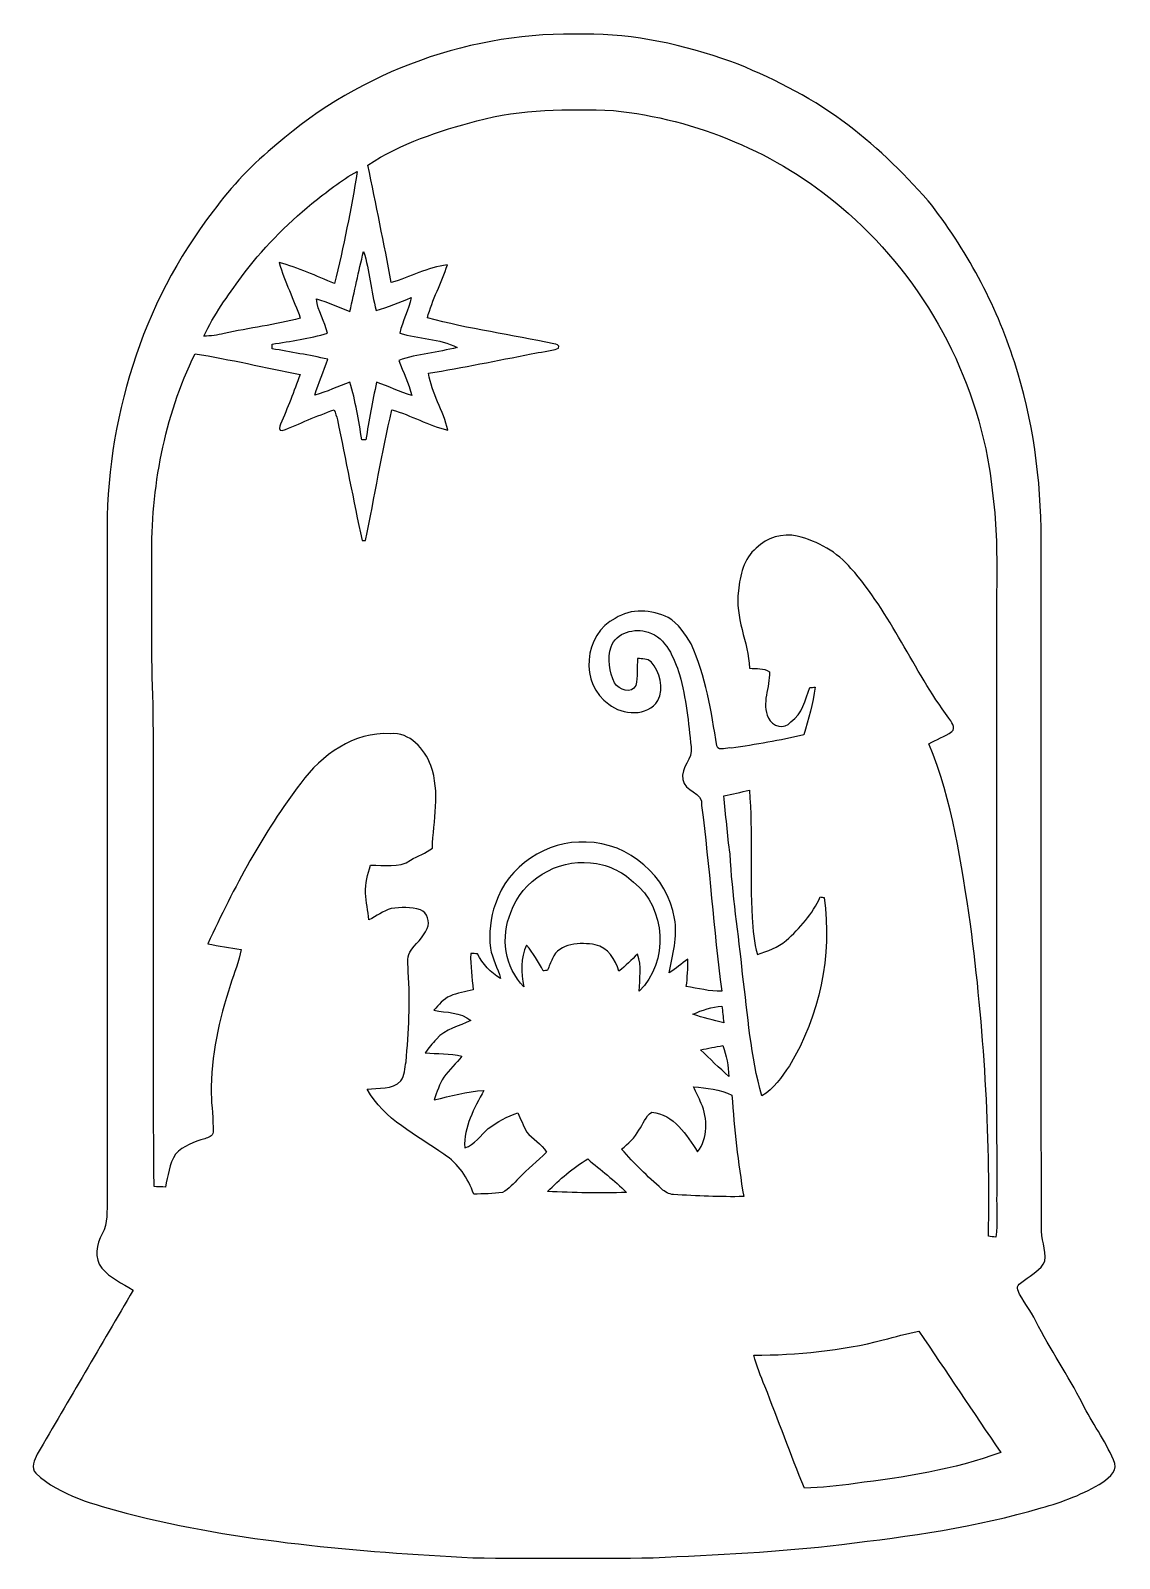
# Model space of a CAD drawing. Header units: centimetres. Extents: x -11.1 to 11.3, y -15.8 to 15.6.
import ezdxf

# ---------------------------------------------------------------- set-up
doc = ezdxf.new("R2010")
doc.units = ezdxf.units.CM
doc.header["$MEASUREMENT"] = 0
doc.layers.add('Layer 1', color=7, linetype='Continuous')

msp = doc.modelspace()

# ---------------------------------------------------------------- linework, layer by layer
at = {"layer": 'Layer 1', "color": 8}
for points, knots in [([(-6.05367, 13.28667), (-4.32717, 14.7888), (-2.0253, 15.61994), (0.26458, 15.54374), (0.26458, 15.54374), (1.29152, 15.5642), (2.30434, 15.31832), (3.26954, 14.98741), (3.26954, 14.98741), (4.07458, 14.67344), (4.85422, 14.28186), (5.55343, 13.77139), (5.55343, 13.77139), (6.20959, 13.29761), (6.78886, 12.72716), (7.32649, 12.12427), (7.32649, 12.12427), (8.10401, 11.13578), (8.71326, 10.01183), (9.09673, 8.81345), (9.09673, 8.81345), (9.48761, 7.64046), (9.64036, 6.4008), (9.64882, 5.16819), (9.64882, 5.16819), (9.65129, 0.46426), (9.64247, -4.23968), (9.65271, -8.94362), (9.65271, -8.94362), (9.63366, -9.18422), (9.75431, -9.41282), (9.72291, -9.65235), (9.72291, -9.65235), (9.64247, -9.83121), (9.44845, -9.92646), (9.30134, -10.04464), (9.30134, -10.04464), (9.24137, -10.09403), (9.12601, -10.14236), (9.16517, -10.24149), (9.16517, -10.24149), (9.25654, -10.47291), (9.43645, -10.65812), (9.53946, -10.88531), (9.53946, -10.88531), (9.83192, -11.46387), (10.19986, -11.99974), (10.49373, -12.57759), (10.49373, -12.57759), (10.6934, -12.96987), (10.95692, -13.32865), (11.13155, -13.73364), (11.13155, -13.73364), (11.25502, -13.93684), (11.05323, -14.08642), (10.91177, -14.19119), (10.91177, -14.19119), (10.5223, -14.43461), (10.08733, -14.59794), (9.6453, -14.71824), (9.6453, -14.71824), (8.31286, -15.113), (6.93173, -15.30632), (5.55449, -15.46719), (5.55449, -15.46719), (4.26791, -15.62982), (2.97039, -15.67533), (1.67605, -15.74518), (1.67605, -15.74518), (0.44132, -15.75682), (-0.7941, -15.75647), (-2.02918, -15.74447), (-2.02918, -15.74447), (-4.41925, -15.615), (-6.82378, -15.42027), (-9.1507, -14.82972), (-9.1507, -14.82972), (-9.79734, -14.64345), (-10.50149, -14.48117), (-11.00737, -14.00669), (-11.00737, -14.00669), (-11.11568, -13.90121), (-11.03383, -13.72976), (-10.97633, -13.61722), (-10.97633, -13.61722), (-10.31981, -12.49504), (-9.66823, -11.36967), (-9.00994, -10.24819), (-9.00994, -10.24819), (-9.22867, -10.1032), (-9.48302, -9.99913), (-9.65306, -9.79311), (-9.65306, -9.79311), (-9.81534, -9.59344), (-9.75889, -9.30099), (-9.64318, -9.09038), (-9.64318, -9.09038), (-9.52006, -8.87554), (-9.55287, -8.61554), (-9.53946, -8.37882), (-9.53946, -8.37882), (-9.54723, -3.85127), (-9.53911, 0.67592), (-9.54405, 5.20347), (-9.54405, 5.20347), (-9.57333, 7.59425), (-8.83638, 10.01712), (-7.36212, 11.91295), (-7.36212, 11.91295), (-6.98641, 12.42342), (-6.5472, 12.88838), (-6.05367, 13.28667), (-6.05367, 13.28667), (-6.05367, 13.28667), (-6.05367, 13.28667), (-6.05367, 13.28667)], [0, 0, 0, 0, 0.03333333, 0.03333333, 0.03333333, 0.03333333, 0.06666667, 0.06666667, 0.06666667, 0.06666667, 0.1, 0.1, 0.1, 0.1, 0.13333333, 0.13333333, 0.13333333, 0.13333333, 0.16666667, 0.16666667, 0.16666667, 0.16666667, 0.2, 0.2, 0.2, 0.2, 0.23333333, 0.23333333, 0.23333333, 0.23333333, 0.26666667, 0.26666667, 0.26666667, 0.26666667, 0.3, 0.3, 0.3, 0.3, 0.33333333, 0.33333333, 0.33333333, 0.33333333, 0.36666667, 0.36666667, 0.36666667, 0.36666667, 0.4, 0.4, 0.4, 0.4, 0.43333333, 0.43333333, 0.43333333, 0.43333333, 0.46666667, 0.46666667, 0.46666667, 0.46666667, 0.5, 0.5, 0.5, 0.5, 0.53333333, 0.53333333, 0.53333333, 0.53333333, 0.56666667, 0.56666667, 0.56666667, 0.56666667, 0.6, 0.6, 0.6, 0.6, 0.63333333, 0.63333333, 0.63333333, 0.63333333, 0.66666667, 0.66666667, 0.66666667, 0.66666667, 0.7, 0.7, 0.7, 0.7, 0.73333333, 0.73333333, 0.73333333, 0.73333333, 0.76666667, 0.76666667, 0.76666667, 0.76666667, 0.8, 0.8, 0.8, 0.8, 0.83333333, 0.83333333, 0.83333333, 0.83333333, 0.86666667, 0.86666667, 0.86666667, 0.86666667, 0.9, 0.9, 0.9, 0.9, 0.93333333, 0.93333333, 0.93333333, 0.93333333, 1, 1, 1, 1]), ([(-1.94628, 13.76715), (-2.72274, 13.55513), (-3.50873, 13.30748), (-4.185, 12.85875), (-4.185, 12.85875), (-4.02449, 12.05442), (-3.85092, 11.25255), (-3.70628, 10.44504), (-3.70628, 10.44504), (-3.31717, 10.55299), (-2.95839, 10.76219), (-2.55305, 10.80841), (-2.55305, 10.80841), (-2.66841, 10.43728), (-2.86491, 10.09544), (-2.96369, 9.71797), (-2.96369, 9.71797), (-2.10926, 9.49184), (-1.23155, 9.37048), (-0.36759, 9.1888), (-0.36759, 9.1888), (-0.31856, 9.17399), (-0.23671, 9.16693), (-0.26882, 9.09496), (-0.26882, 9.09496), (-0.44768, 9.02617), (-0.64347, 9.02229), (-0.82868, 8.97855), (-0.82868, 8.97855), (-1.53141, 8.84237), (-2.23308, 8.69809), (-2.93934, 8.58202), (-2.93934, 8.58202), (-2.87867, 8.16822), (-2.63243, 7.81544), (-2.54318, 7.41045), (-2.54318, 7.41045), (-2.93899, 7.5124), (-3.29918, 7.71631), (-3.69006, 7.83343), (-3.69006, 7.83343), (-3.8989, 6.94408), (-4.05059, 6.04273), (-4.23157, 5.14738), (-4.23157, 5.14738), (-4.25027, 5.14738), (-4.28731, 5.14773), (-4.30601, 5.14773), (-4.30601, 5.14773), (-4.48204, 5.97253), (-4.63762, 6.80156), (-4.81224, 7.6267), (-4.81224, 7.6267), (-4.82882, 7.69655), (-4.85281, 7.76429), (-4.87645, 7.83167), (-4.87645, 7.83167), (-5.24087, 7.70714), (-5.58941, 7.54239), (-5.94819, 7.40445), (-5.94819, 7.40445), (-6.02933, 7.38646), (-6.00428, 7.49229), (-5.98064, 7.53604), (-5.98064, 7.53604), (-5.83565, 7.87047), (-5.70054, 8.20984), (-5.57953, 8.5538), (-5.57953, 8.5538), (-6.29779, 8.70056), (-7.01287, 8.86495), (-7.73642, 8.98384), (-7.73642, 8.98384), (-8.37353, 7.68244), (-8.63812, 6.22265), (-8.62683, 4.78014), (-8.62683, 4.78014), (-8.62154, 3.78072), (-8.642, 2.78095), (-8.59614, 1.78188), (-8.59614, 1.78188), (-8.57462, -1.51836), (-8.60919, -4.81894), (-8.57885, -8.11953), (-8.57885, -8.11953), (-8.52064, -8.12236), (-8.40423, -8.128), (-8.34602, -8.13082), (-8.34602, -8.13082), (-8.29134, -7.90222), (-8.26911, -7.65528), (-8.13611, -7.4549), (-8.13611, -7.4549), (-7.9823, -7.27851), (-7.75018, -7.20231), (-7.53357, -7.13811), (-7.53357, -7.13811), (-7.46584, -7.11235), (-7.36953, -7.08766), (-7.36529, -6.99982), (-7.36529, -6.99982), (-7.36106, -6.73453), (-7.39669, -6.46994), (-7.40551, -6.20536), (-7.40551, -6.20536), (-7.41186, -5.44124), (-7.24218, -4.69053), (-7.00617, -3.96804), (-7.00617, -3.96804), (-6.93596, -3.7271), (-6.82696, -3.49779), (-6.7885, -3.24838), (-6.7885, -3.24838), (-7.01781, -3.21416), (-7.24782, -3.18417), (-7.4743, -3.13443), (-7.4743, -3.13443), (-6.93949, -1.98049), (-6.33518, -0.84984), (-5.56613, 0.16686), (-5.56613, 0.16686), (-5.13327, 0.74048), (-4.4764, 1.2259), (-3.72286, 1.17863), (-3.72286, 1.17863), (-3.32317, 1.21356), (-3.02295, 0.8703), (-2.89348, 0.52564), (-2.89348, 0.52564), (-2.69064, -0.0187), (-2.84445, -0.60889), (-2.85891, -1.1684), (-2.85891, -1.1684), (-2.99226, -1.27706), (-3.16548, -1.32292), (-3.3087, -1.41711), (-3.3087, -1.41711), (-3.54894, -1.59068), (-3.85374, -1.50742), (-4.12821, -1.52259), (-4.12821, -1.52259), (-4.18959, -1.70603), (-4.24074, -1.89759), (-4.23616, -2.09303), (-4.23616, -2.09303), (-4.2224, -2.27718), (-4.1843, -2.45886), (-4.16454, -2.64266), (-4.16454, -2.64266), (-4.01144, -2.56575), (-3.86997, -2.46309), (-3.70734, -2.40665), (-3.70734, -2.40665), (-3.50696, -2.38866), (-3.29883, -2.37596), (-3.10268, -2.43417), (-3.10268, -2.43417), (-2.96333, -2.49873), (-2.90442, -2.67935), (-2.96827, -2.82046), (-2.96827, -2.82046), (-3.042, -3.01096), (-3.21839, -3.13549), (-3.32246, -3.30764), (-3.32246, -3.30764), (-3.38773, -3.43182), (-3.35527, -3.57646), (-3.35633, -3.71122), (-3.35633, -3.71122), (-3.31541, -4.32717), (-3.34469, -4.9463), (-3.40184, -5.56013), (-3.40184, -5.56013), (-3.42971, -5.69031), (-3.43006, -5.83636), (-3.50626, -5.94889), (-3.50626, -5.94889), (-3.68124, -6.13833), (-3.97157, -6.07942), (-4.1977, -6.1214), (-4.1977, -6.1214), (-3.86009, -6.74652), (-3.17606, -7.05908), (-2.6222, -7.45631), (-2.6222, -7.45631), (-2.3241, -7.64364), (-2.1276, -7.94914), (-2.01154, -8.27546), (-2.01154, -8.27546), (-1.81398, -8.26946), (-1.61537, -8.26876), (-1.41887, -8.24124), (-1.41887, -8.24124), (-1.28517, -8.17245), (-1.19063, -8.04898), (-1.08197, -7.94914), (-1.08197, -7.94914), (-0.90276, -7.76111), (-0.70026, -7.59707), (-0.51788, -7.41257), (-0.51788, -7.41257), (-0.61313, -7.24288), (-0.80433, -7.14622), (-0.92357, -6.99488), (-0.92357, -6.99488), (-0.99342, -6.86823), (-1.04669, -6.73488), (-1.10243, -6.60259), (-1.10243, -6.60259), (-1.31974, -6.68302), (-1.52929, -6.78744), (-1.71203, -6.93067), (-1.71203, -6.93067), (-1.87184, -7.06296), (-1.98614, -7.26193), (-2.19463, -7.32437), (-2.19463, -7.32437), (-2.22321, -6.89469), (-1.99884, -6.51298), (-1.80375, -6.14856), (-1.80375, -6.14856), (-2.15265, -6.15738), (-2.48461, -6.26569), (-2.82293, -6.33659), (-2.82293, -6.33659), (-2.76825, -6.1782), (-2.71533, -6.01592), (-2.62749, -5.87234), (-2.62749, -5.87234), (-2.51037, -5.72206), (-2.37384, -5.58835), (-2.25213, -5.44195), (-2.25213, -5.44195), (-2.49978, -5.37986), (-2.75802, -5.39574), (-3.01025, -5.37527), (-3.01025, -5.37527), (-2.93758, -5.27614), (-2.86068, -5.18019), (-2.77707, -5.09023), (-2.77707, -5.09023), (-2.59468, -4.88456), (-2.31281, -4.82565), (-2.07257, -4.71241), (-2.07257, -4.71241), (-2.27894, -4.52473), (-2.57316, -4.55718), (-2.82751, -4.49545), (-2.82751, -4.49545), (-2.73191, -4.38538), (-2.63384, -4.26826), (-2.49731, -4.20793), (-2.49731, -4.20793), (-2.34703, -4.14161), (-2.18228, -4.12291), (-2.02459, -4.08164), (-2.02459, -4.08164), (-2.04153, -3.83187), (-2.08209, -3.58316), (-2.07292, -3.33269), (-2.07292, -3.33269), (-2.02636, -3.33481), (-1.97979, -3.33728), (-1.93322, -3.3401), (-1.93322, -3.3401), (-1.82774, -3.55071), (-1.66158, -3.72498), (-1.45909, -3.84493), (-1.45909, -3.84493), (-1.518, -3.63502), (-1.62878, -3.44135), (-1.66899, -3.22615), (-1.66899, -3.22615), (-1.69757, -2.91888), (-1.67534, -2.6035), (-1.56422, -2.31316), (-1.56422, -2.31316), (-1.31798, -1.54058), (-0.50871, -1.00154), (0.2988, -1.0474), (0.2988, -1.0474), (1.17475, -1.05269), (1.97626, -1.7526), (2.11667, -2.61267), (2.11667, -2.61267), (2.18334, -2.99156), (2.07398, -3.36338), (2.0066, -3.73274), (2.0066, -3.73274), (2.1396, -3.64631), (2.25778, -3.53977), (2.39113, -3.45334), (2.39113, -3.45334), (2.38619, -3.63996), (2.38301, -3.82834), (2.35444, -4.01355), (2.35444, -4.01355), (2.5968, -4.04319), (2.83739, -4.12044), (3.08398, -4.10457), (3.08398, -4.10457), (2.91818, -2.83739), (2.83422, -1.56104), (2.67053, -0.29351), (2.67053, -0.29351), (2.70616, -0.00706), (2.30822, -0.01693), (2.28671, 0.24059), (2.28671, 0.24059), (2.22956, 0.49459), (2.50225, 0.65969), (2.45533, 0.90911), (2.45533, 0.90911), (2.40242, 1.40723), (2.34879, 1.90923), (2.21932, 2.3943), (2.21932, 2.3943), (2.09797, 2.73473), (1.95263, 3.14643), (1.57057, 3.26531), (1.57057, 3.26531), (1.30034, 3.35844), (0.9144, 3.25861), (0.81139, 2.96651), (0.81139, 2.96651), (0.73554, 2.72274), (0.7687, 2.44792), (0.88441, 2.22215), (0.88441, 2.22215), (0.96873, 2.07716), (1.23155, 1.99319), (1.32256, 2.16817), (1.32256, 2.16817), (1.36066, 2.35056), (1.33985, 2.54106), (1.35643, 2.72591), (1.35643, 2.72591), (1.44992, 2.71533), (1.55716, 2.72274), (1.63336, 2.65747), (1.63336, 2.65747), (1.82386, 2.44581), (1.899, 2.12231), (1.77447, 1.85879), (1.77447, 1.85879), (1.55575, 1.52894), (1.0474, 1.55399), (0.76694, 1.78999), (0.76694, 1.78999), (0.15628, 2.18405), (0.24836, 3.23779), (0.89711, 3.54753), (0.89711, 3.54753), (1.22237, 3.76484), (1.64324, 3.7271), (1.98332, 3.56799), (1.98332, 3.56799), (2.19393, 3.44205), (2.33433, 3.22968), (2.45463, 3.02225), (2.45463, 3.02225), (2.75625, 2.36291), (2.87126, 1.63795), (2.98132, 0.92781), (2.98132, 0.92781), (3.02366, 0.80151), (3.20428, 0.91405), (3.28224, 0.8823), (3.28224, 0.8823), (3.78178, 0.95744), (4.2799, 1.04422), (4.77308, 1.15429), (4.77308, 1.15429), (4.86339, 1.47743), (4.96147, 1.80022), (5.00521, 2.13395), (5.00521, 2.13395), (4.97699, 2.13289), (4.92019, 2.13078), (4.89162, 2.12937), (4.89162, 2.12937), (4.80166, 1.87713), (4.74345, 1.58115), (4.50074, 1.42522), (4.50074, 1.42522), (4.38044, 1.24919), (4.11586, 1.33174), (4.04248, 1.50213), (4.04248, 1.50213), (3.8929, 1.80234), (4.0767, 2.13325), (4.06576, 2.44757), (4.06576, 2.44757), (3.95146, 2.53894), (3.79307, 2.50719), (3.65795, 2.5273), (3.65795, 2.5273), (3.62902, 3.06529), (3.34998, 3.57046), (3.42688, 4.11551), (3.42688, 4.11551), (3.45863, 4.43195), (3.53413, 4.77943), (3.79412, 4.99075), (3.79412, 4.99075), (4.00756, 5.21476), (4.33529, 5.3019), (4.6355, 5.23734), (4.6355, 5.23734), (5.05672, 5.13397), (5.45888, 4.91067), (5.73969, 4.57553), (5.73969, 4.57553), (6.55637, 3.65196), (7.01746, 2.48603), (7.74841, 1.50248), (7.74841, 1.50248), (7.79568, 1.43722), (7.90787, 1.29963), (7.81015, 1.22379), (7.81015, 1.22379), (7.66657, 1.11831), (7.49335, 1.06151), (7.33954, 0.97261), (7.33954, 0.97261), (7.83202, -0.20567), (8.00347, -1.48167), (8.19679, -2.73438), (8.19679, -2.73438), (8.46878, -4.85704), (8.60813, -6.99911), (8.56368, -9.13941), (8.56368, -9.13941), (8.61307, -9.14612), (8.66281, -9.15353), (8.71255, -9.16093), (8.71255, -9.16093), (8.76088, -8.86742), (8.72561, -8.56791), (8.73337, -8.27264), (8.73337, -8.27264), (8.72913, -3.92148), (8.7309, 0.42933), (8.73266, 4.78014), (8.73266, 4.78014), (8.73548, 5.40456), (8.67198, 6.02721), (8.5785, 6.64386), (8.5785, 6.64386), (8.24406, 8.71432), (7.13705, 10.64119), (5.53755, 11.99374), (5.53755, 11.99374), (4.22628, 13.10675), (2.57069, 13.80455), (0.85972, 13.97635), (0.85972, 13.97635), (-0.07867, 14.01657), (-1.03188, 14.0081), (-1.94628, 13.76715), (-1.94628, 13.76715), (-1.94628, 13.76715), (-1.94628, 13.76715), (-1.94628, 13.76715)], [0, 0, 0, 0, 0.00854701, 0.00854701, 0.00854701, 0.00854701, 0.01709402, 0.01709402, 0.01709402, 0.01709402, 0.02564103, 0.02564103, 0.02564103, 0.02564103, 0.03418803, 0.03418803, 0.03418803, 0.03418803, 0.04273504, 0.04273504, 0.04273504, 0.04273504, 0.05128205, 0.05128205, 0.05128205, 0.05128205, 0.05982906, 0.05982906, 0.05982906, 0.05982906, 0.06837607, 0.06837607, 0.06837607, 0.06837607, 0.07692308, 0.07692308, 0.07692308, 0.07692308, 0.08547009, 0.08547009, 0.08547009, 0.08547009, 0.09401709, 0.09401709, 0.09401709, 0.09401709, 0.1025641, 0.1025641, 0.1025641, 0.1025641, 0.11111111, 0.11111111, 0.11111111, 0.11111111, 0.11965812, 0.11965812, 0.11965812, 0.11965812, 0.12820513, 0.12820513, 0.12820513, 0.12820513, 0.13675214, 0.13675214, 0.13675214, 0.13675214, 0.14529915, 0.14529915, 0.14529915, 0.14529915, 0.15384615, 0.15384615, 0.15384615, 0.15384615, 0.16239316, 0.16239316, 0.16239316, 0.16239316, 0.17094017, 0.17094017, 0.17094017, 0.17094017, 0.17948718, 0.17948718, 0.17948718, 0.17948718, 0.18803419, 0.18803419, 0.18803419, 0.18803419, 0.1965812, 0.1965812, 0.1965812, 0.1965812, 0.20512821, 0.20512821, 0.20512821, 0.20512821, 0.21367521, 0.21367521, 0.21367521, 0.21367521, 0.22222222, 0.22222222, 0.22222222, 0.22222222, 0.23076923, 0.23076923, 0.23076923, 0.23076923, 0.23931624, 0.23931624, 0.23931624, 0.23931624, 0.24786325, 0.24786325, 0.24786325, 0.24786325, 0.25641026, 0.25641026, 0.25641026, 0.25641026, 0.26495726, 0.26495726, 0.26495726, 0.26495726, 0.27350427, 0.27350427, 0.27350427, 0.27350427, 0.28205128, 0.28205128, 0.28205128, 0.28205128, 0.29059829, 0.29059829, 0.29059829, 0.29059829, 0.2991453, 0.2991453, 0.2991453, 0.2991453, 0.30769231, 0.30769231, 0.30769231, 0.30769231, 0.31623932, 0.31623932, 0.31623932, 0.31623932, 0.32478632, 0.32478632, 0.32478632, 0.32478632, 0.33333333, 0.33333333, 0.33333333, 0.33333333, 0.34188034, 0.34188034, 0.34188034, 0.34188034, 0.35042735, 0.35042735, 0.35042735, 0.35042735, 0.35897436, 0.35897436, 0.35897436, 0.35897436, 0.36752137, 0.36752137, 0.36752137, 0.36752137, 0.37606838, 0.37606838, 0.37606838, 0.37606838, 0.38461538, 0.38461538, 0.38461538, 0.38461538, 0.39316239, 0.39316239, 0.39316239, 0.39316239, 0.4017094, 0.4017094, 0.4017094, 0.4017094, 0.41025641, 0.41025641, 0.41025641, 0.41025641, 0.41880342, 0.41880342, 0.41880342, 0.41880342, 0.42735043, 0.42735043, 0.42735043, 0.42735043, 0.43589744, 0.43589744, 0.43589744, 0.43589744, 0.44444444, 0.44444444, 0.44444444, 0.44444444, 0.45299145, 0.45299145, 0.45299145, 0.45299145, 0.46153846, 0.46153846, 0.46153846, 0.46153846, 0.47008547, 0.47008547, 0.47008547, 0.47008547, 0.47863248, 0.47863248, 0.47863248, 0.47863248, 0.48717949, 0.48717949, 0.48717949, 0.48717949, 0.4957265, 0.4957265, 0.4957265, 0.4957265, 0.5042735, 0.5042735, 0.5042735, 0.5042735, 0.51282051, 0.51282051, 0.51282051, 0.51282051, 0.52136752, 0.52136752, 0.52136752, 0.52136752, 0.52991453, 0.52991453, 0.52991453, 0.52991453, 0.53846154, 0.53846154, 0.53846154, 0.53846154, 0.54700855, 0.54700855, 0.54700855, 0.54700855, 0.55555556, 0.55555556, 0.55555556, 0.55555556, 0.56410256, 0.56410256, 0.56410256, 0.56410256, 0.57264957, 0.57264957, 0.57264957, 0.57264957, 0.58119658, 0.58119658, 0.58119658, 0.58119658, 0.58974359, 0.58974359, 0.58974359, 0.58974359, 0.5982906, 0.5982906, 0.5982906, 0.5982906, 0.60683761, 0.60683761, 0.60683761, 0.60683761, 0.61538462, 0.61538462, 0.61538462, 0.61538462, 0.62393162, 0.62393162, 0.62393162, 0.62393162, 0.63247863, 0.63247863, 0.63247863, 0.63247863, 0.64102564, 0.64102564, 0.64102564, 0.64102564, 0.64957265, 0.64957265, 0.64957265, 0.64957265, 0.65811966, 0.65811966, 0.65811966, 0.65811966, 0.66666667, 0.66666667, 0.66666667, 0.66666667, 0.67521368, 0.67521368, 0.67521368, 0.67521368, 0.68376068, 0.68376068, 0.68376068, 0.68376068, 0.69230769, 0.69230769, 0.69230769, 0.69230769, 0.7008547, 0.7008547, 0.7008547, 0.7008547, 0.70940171, 0.70940171, 0.70940171, 0.70940171, 0.71794872, 0.71794872, 0.71794872, 0.71794872, 0.72649573, 0.72649573, 0.72649573, 0.72649573, 0.73504274, 0.73504274, 0.73504274, 0.73504274, 0.74358974, 0.74358974, 0.74358974, 0.74358974, 0.75213675, 0.75213675, 0.75213675, 0.75213675, 0.76068376, 0.76068376, 0.76068376, 0.76068376, 0.76923077, 0.76923077, 0.76923077, 0.76923077, 0.77777778, 0.77777778, 0.77777778, 0.77777778, 0.78632479, 0.78632479, 0.78632479, 0.78632479, 0.79487179, 0.79487179, 0.79487179, 0.79487179, 0.8034188, 0.8034188, 0.8034188, 0.8034188, 0.81196581, 0.81196581, 0.81196581, 0.81196581, 0.82051282, 0.82051282, 0.82051282, 0.82051282, 0.82905983, 0.82905983, 0.82905983, 0.82905983, 0.83760684, 0.83760684, 0.83760684, 0.83760684, 0.84615385, 0.84615385, 0.84615385, 0.84615385, 0.85470085, 0.85470085, 0.85470085, 0.85470085, 0.86324786, 0.86324786, 0.86324786, 0.86324786, 0.87179487, 0.87179487, 0.87179487, 0.87179487, 0.88034188, 0.88034188, 0.88034188, 0.88034188, 0.88888889, 0.88888889, 0.88888889, 0.88888889, 0.8974359, 0.8974359, 0.8974359, 0.8974359, 0.90598291, 0.90598291, 0.90598291, 0.90598291, 0.91452991, 0.91452991, 0.91452991, 0.91452991, 0.92307692, 0.92307692, 0.92307692, 0.92307692, 0.93162393, 0.93162393, 0.93162393, 0.93162393, 0.94017094, 0.94017094, 0.94017094, 0.94017094, 0.94871795, 0.94871795, 0.94871795, 0.94871795, 0.95726496, 0.95726496, 0.95726496, 0.95726496, 0.96581197, 0.96581197, 0.96581197, 0.96581197, 0.97435897, 0.97435897, 0.97435897, 0.97435897, 0.98290598, 0.98290598, 0.98290598, 0.98290598, 1, 1, 1, 1]), ([(-5.33471, 12.0717), (-5.86775, 11.61979), (-6.37328, 11.12873), (-6.78286, 10.5597), (-6.78286, 10.5597), (-7.06332, 10.17058), (-7.35542, 9.78359), (-7.55544, 9.34473), (-7.55544, 9.34473), (-7.41539, 9.34367), (-7.2771, 9.36837), (-7.14058, 9.39765), (-7.14058, 9.39765), (-6.62058, 9.51442), (-6.08965, 9.57615), (-5.57424, 9.71409), (-5.57424, 9.71409), (-5.71006, 10.09756), (-5.89068, 10.46445), (-6.00922, 10.85427), (-6.00922, 10.85427), (-5.61552, 10.75161), (-5.24404, 10.58157), (-4.8708, 10.42211), (-4.8708, 10.42211), (-4.68524, 11.18341), (-4.52896, 11.95352), (-4.40267, 12.72716), (-4.40267, 12.72716), (-4.74098, 12.55148), (-5.03202, 12.29995), (-5.33471, 12.0717), (-5.33471, 12.0717), (-5.33471, 12.0717), (-5.33471, 12.0717), (-5.33471, 12.0717)], [0, 0, 0, 0, 0.1, 0.1, 0.1, 0.1, 0.2, 0.2, 0.2, 0.2, 0.3, 0.3, 0.3, 0.3, 0.4, 0.4, 0.4, 0.4, 0.5, 0.5, 0.5, 0.5, 0.6, 0.6, 0.6, 0.6, 0.7, 0.7, 0.7, 0.7, 0.8, 0.8, 0.8, 0.8, 1, 1, 1, 1]), ([(-4.27214, 11.0804), (-4.38503, 10.67506), (-4.45347, 10.25913), (-4.55648, 9.85132), (-4.55648, 9.85132), (-4.78367, 9.94234), (-5.00733, 10.04605), (-5.24404, 10.10991), (-5.24404, 10.10991), (-5.2137, 9.86084), (-5.07647, 9.6453), (-5.01262, 9.40576), (-5.01262, 9.40576), (-5.38621, 9.29957), (-5.77003, 9.23502), (-6.15456, 9.18281), (-6.15456, 9.18281), (-6.15421, 9.15917), (-6.15386, 9.11119), (-6.15386, 9.0872), (-6.15386, 9.0872), (-5.77356, 9.01206), (-5.38868, 8.9595), (-5.01121, 8.8706), (-5.01121, 8.8706), (-5.08212, 8.61836), (-5.21088, 8.38659), (-5.27473, 8.13223), (-5.27473, 8.13223), (-5.02744, 8.19856), (-4.79954, 8.31815), (-4.55824, 8.40105), (-4.55824, 8.40105), (-4.43653, 8.01617), (-4.37586, 7.61436), (-4.31059, 7.21677), (-4.31059, 7.21677), (-4.28943, 7.21642), (-4.24674, 7.21607), (-4.22522, 7.21607), (-4.22522, 7.21607), (-4.16666, 7.61189), (-4.09363, 8.00559), (-4.0072, 8.39646), (-4.0072, 8.39646), (-3.76238, 8.31427), (-3.52989, 8.1975), (-3.28189, 8.12306), (-3.28189, 8.12306), (-3.34469, 8.37247), (-3.45475, 8.60637), (-3.55283, 8.84343), (-3.55283, 8.84343), (-3.16583, 8.98419), (-2.74955, 9.00783), (-2.35268, 9.11084), (-2.35268, 9.11084), (-2.71639, 9.29746), (-3.14219, 9.2897), (-3.52919, 9.40506), (-3.52919, 9.40506), (-3.47733, 9.65694), (-3.34257, 9.88236), (-3.29494, 10.13495), (-3.29494, 10.13495), (-3.53342, 10.04076), (-3.76943, 9.93704), (-4.01849, 9.87284), (-4.01849, 9.87284), (-4.11692, 10.27218), (-4.15184, 10.68564), (-4.27214, 11.0804), (-4.27214, 11.0804), (-4.27214, 11.0804), (-4.27214, 11.0804), (-4.27214, 11.0804)], [0, 0, 0, 0, 0.05, 0.05, 0.05, 0.05, 0.1, 0.1, 0.1, 0.1, 0.15, 0.15, 0.15, 0.15, 0.2, 0.2, 0.2, 0.2, 0.25, 0.25, 0.25, 0.25, 0.3, 0.3, 0.3, 0.3, 0.35, 0.35, 0.35, 0.35, 0.4, 0.4, 0.4, 0.4, 0.45, 0.45, 0.45, 0.45, 0.5, 0.5, 0.5, 0.5, 0.55, 0.55, 0.55, 0.55, 0.6, 0.6, 0.6, 0.6, 0.65, 0.65, 0.65, 0.65, 0.7, 0.7, 0.7, 0.7, 0.75, 0.75, 0.75, 0.75, 0.8, 0.8, 0.8, 0.8, 0.85, 0.85, 0.85, 0.85, 0.9, 0.9, 0.9, 0.9, 1, 1, 1, 1]), ([(3.12667, -0.09278), (3.1683, -0.49177), (3.20146, -0.89147), (3.25402, -1.2894), (3.25402, -1.2894), (3.29953, -2.11526), (3.42971, -2.93299), (3.51402, -3.75532), (3.51402, -3.75532), (3.62338, -4.59281), (3.67206, -5.44477), (3.91019, -6.25969), (3.91019, -6.25969), (4.15749, -6.11611), (4.31694, -5.86775), (4.47499, -5.63774), (4.47499, -5.63774), (5.10117, -4.61469), (5.35658, -3.37432), (5.1883, -2.18616), (5.1883, -2.18616), (5.16855, -2.18228), (5.12904, -2.17452), (5.10928, -2.17099), (5.10928, -2.17099), (4.94877, -2.52024), (4.69265, -2.81446), (4.40619, -3.0667), (4.40619, -3.0667), (4.24109, -3.21557), (4.02167, -3.27695), (3.81882, -3.35598), (3.81882, -3.35598), (3.74227, -3.10974), (3.72286, -2.85044), (3.70981, -2.59433), (3.70981, -2.59433), (3.65584, -1.72332), (3.72392, -0.84914), (3.65231, 0.02081), (3.65231, 0.02081), (3.47804, -0.02187), (3.30235, -0.05856), (3.12667, -0.09278), (3.12667, -0.09278), (3.12667, -0.09278), (3.12667, -0.09278), (3.12667, -0.09278)], [0, 0, 0, 0, 0.07692308, 0.07692308, 0.07692308, 0.07692308, 0.15384615, 0.15384615, 0.15384615, 0.15384615, 0.23076923, 0.23076923, 0.23076923, 0.23076923, 0.30769231, 0.30769231, 0.30769231, 0.30769231, 0.38461538, 0.38461538, 0.38461538, 0.38461538, 0.46153846, 0.46153846, 0.46153846, 0.46153846, 0.53846154, 0.53846154, 0.53846154, 0.53846154, 0.61538462, 0.61538462, 0.61538462, 0.61538462, 0.69230769, 0.69230769, 0.69230769, 0.69230769, 0.76923077, 0.76923077, 0.76923077, 0.76923077, 0.84615385, 0.84615385, 0.84615385, 0.84615385, 1, 1, 1, 1]), ([(-1.24601, -2.49096), (-1.46685, -2.99085), (-1.36913, -3.62479), (-0.98249, -4.01673), (-0.98249, -4.01673), (-1.03223, -3.73204), (-1.06045, -3.42441), (-0.92393, -3.15912), (-0.92393, -3.15912), (-0.78669, -3.32105), (-0.69109, -3.5119), (-0.58103, -3.69252), (-0.58103, -3.69252), (-0.55951, -3.68864), (-0.51611, -3.68124), (-0.49459, -3.67771), (-0.49459, -3.67771), (-0.46108, -3.59869), (-0.43462, -3.51437), (-0.39405, -3.43923), (-0.39405, -3.43923), (-0.25612, -3.10903), (0.18838, -3.10339), (0.48542, -3.15278), (0.48542, -3.15278), (0.74789, -3.21134), (0.895, -3.45687), (0.97296, -3.69641), (0.97296, -3.69641), (1.10843, -3.58846), (1.22767, -3.46251), (1.35643, -3.34716), (1.35643, -3.34716), (1.44533, -3.59234), (1.39453, -3.85374), (1.38959, -4.10739), (1.38959, -4.10739), (2.0066, -3.51896), (1.93957, -2.38689), (1.27282, -1.86549), (1.27282, -1.86549), (1.0287, -1.64571), (0.72073, -1.48731), (0.38735, -1.47461), (0.38735, -1.47461), (-0.30198, -1.38783), (-1.02164, -1.83339), (-1.24601, -2.49096), (-1.24601, -2.49096), (-1.24601, -2.49096), (-1.24601, -2.49096), (-1.24601, -2.49096)], [0, 0, 0, 0, 0.07142857, 0.07142857, 0.07142857, 0.07142857, 0.14285714, 0.14285714, 0.14285714, 0.14285714, 0.21428571, 0.21428571, 0.21428571, 0.21428571, 0.28571429, 0.28571429, 0.28571429, 0.28571429, 0.35714286, 0.35714286, 0.35714286, 0.35714286, 0.42857143, 0.42857143, 0.42857143, 0.42857143, 0.5, 0.5, 0.5, 0.5, 0.57142857, 0.57142857, 0.57142857, 0.57142857, 0.64285714, 0.64285714, 0.64285714, 0.64285714, 0.71428571, 0.71428571, 0.71428571, 0.71428571, 0.78571429, 0.78571429, 0.78571429, 0.78571429, 0.85714286, 0.85714286, 0.85714286, 0.85714286, 1, 1, 1, 1]), ([(2.49308, -4.58223), (2.70051, -4.65067), (2.91289, -4.70464), (3.12561, -4.75439), (3.12561, -4.75439), (3.11256, -4.63973), (3.10021, -4.52579), (3.08681, -4.41219), (3.08681, -4.41219), (2.87972, -4.43336), (2.68076, -4.49333), (2.49308, -4.58223), (2.49308, -4.58223), (2.49308, -4.58223), (2.49308, -4.58223), (2.49308, -4.58223)], [0, 0, 0, 0, 0.2, 0.2, 0.2, 0.2, 0.4, 0.4, 0.4, 0.4, 0.6, 0.6, 0.6, 0.6, 1, 1, 1, 1]), ([(2.65112, -5.31072), (2.83951, -5.4991), (3.03283, -5.68219), (3.23144, -5.85999), (3.23144, -5.85999), (3.21804, -5.64374), (3.18276, -5.42854), (3.10797, -5.22499), (3.10797, -5.22499), (2.95522, -5.25145), (2.80282, -5.28038), (2.65112, -5.31072), (2.65112, -5.31072), (2.65112, -5.31072), (2.65112, -5.31072), (2.65112, -5.31072)], [0, 0, 0, 0, 0.2, 0.2, 0.2, 0.2, 0.4, 0.4, 0.4, 0.4, 0.6, 0.6, 0.6, 0.6, 1, 1, 1, 1]), ([(2.50578, -6.07413), (2.55658, -6.18666), (2.61338, -6.29673), (2.66206, -6.41068), (2.66206, -6.41068), (2.80035, -6.7243), (2.80564, -7.12505), (2.58868, -7.40551), (2.58868, -7.40551), (2.36044, -7.06049), (2.10291, -6.63504), (1.645, -6.58954), (1.645, -6.58954), (1.51412, -6.67526), (1.47391, -6.84213), (1.38254, -6.96136), (1.38254, -6.96136), (1.3014, -7.12329), (1.15641, -7.23371), (1.02799, -7.35506), (1.02799, -7.35506), (1.28587, -7.64222), (1.55998, -7.91457), (1.84997, -8.16928), (1.84997, -8.16928), (1.91841, -8.22713), (1.99919, -8.27652), (2.09091, -8.28463), (2.09091, -8.28463), (2.57175, -8.31039), (3.05329, -8.33649), (3.53554, -8.3252), (3.53554, -8.3252), (3.41912, -7.63517), (3.3401, -6.93879), (3.29459, -6.24064), (3.29459, -6.24064), (3.04553, -6.13163), (2.7753, -6.08789), (2.50578, -6.07413), (2.50578, -6.07413), (2.50578, -6.07413), (2.50578, -6.07413), (2.50578, -6.07413)], [0, 0, 0, 0, 0.08333333, 0.08333333, 0.08333333, 0.08333333, 0.16666667, 0.16666667, 0.16666667, 0.16666667, 0.25, 0.25, 0.25, 0.25, 0.33333333, 0.33333333, 0.33333333, 0.33333333, 0.41666667, 0.41666667, 0.41666667, 0.41666667, 0.5, 0.5, 0.5, 0.5, 0.58333333, 0.58333333, 0.58333333, 0.58333333, 0.66666667, 0.66666667, 0.66666667, 0.66666667, 0.75, 0.75, 0.75, 0.75, 0.83333333, 0.83333333, 0.83333333, 0.83333333, 1, 1, 1, 1]), ([(-0.49742, -8.22396), (0.04374, -8.24265), (0.58596, -8.26664), (1.12748, -8.23983), (1.12748, -8.23983), (0.88441, -7.98724), (0.59337, -7.78616), (0.33267, -7.55227), (0.33267, -7.55227), (0.02716, -7.73818), (-0.2473, -7.9696), (-0.49742, -8.22396), (-0.49742, -8.22396), (-0.49742, -8.22396), (-0.49742, -8.22396), (-0.49742, -8.22396)], [0, 0, 0, 0, 0.2, 0.2, 0.2, 0.2, 0.4, 0.4, 0.4, 0.4, 0.6, 0.6, 0.6, 0.6, 1, 1, 1, 1]), ([(6.40221, -11.26913), (5.53508, -11.49667), (4.63656, -11.5764), (3.74227, -11.58522), (3.74227, -11.58522), (3.79871, -11.80394), (3.88691, -12.01208), (3.96946, -12.22199), (3.96946, -12.22199), (4.24815, -12.91555), (4.49615, -13.62146), (4.78367, -14.31219), (4.78367, -14.31219), (5.13115, -14.29985), (5.47864, -14.27268), (5.8226, -14.21765), (5.8226, -14.21765), (6.83507, -14.09277), (7.85495, -13.93366), (8.81627, -13.58018), (8.81627, -13.58018), (8.25006, -12.75256), (7.69585, -11.91683), (7.13246, -11.08745), (7.13246, -11.08745), (6.88622, -11.13649), (6.64527, -11.20846), (6.40221, -11.26913)], [0, 0, 0, 0, 0.125, 0.125, 0.125, 0.125, 0.25, 0.25, 0.25, 0.25, 0.375, 0.375, 0.375, 0.375, 0.5, 0.5, 0.5, 0.5, 0.625, 0.625, 0.625, 0.625, 0.75, 0.75, 0.75, 0.75, 1, 1, 1, 1])]:
    msp.add_open_spline(points, degree=3, knots=knots, dxfattribs=at)

doc.saveas('drawing.dxf')
